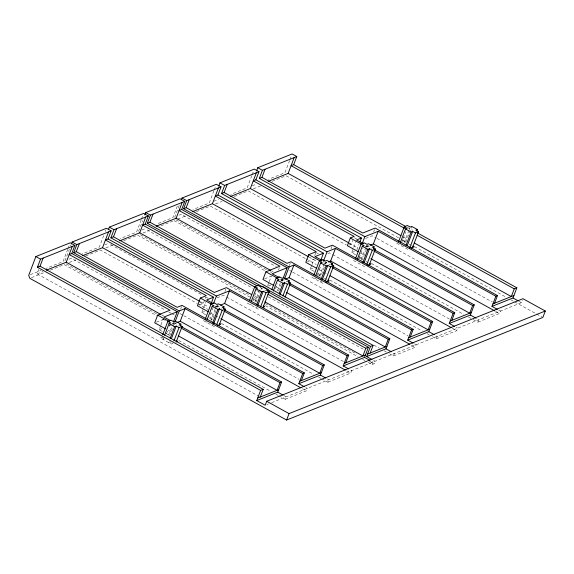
<?xml version="1.0" encoding="UTF-8"?>
<svg xmlns="http://www.w3.org/2000/svg" width="574" height="574" viewBox="0 0 574 574"><rect width="100%" height="100%" fill="white"/><g stroke="black" fill="none" stroke-linecap="round" stroke-linejoin="round"><path stroke-width="0.43" stroke-dasharray="2.87 2.15" d="M259.498 396.612L37.102 273.891L38.867 269.278M67.718 249.331L63.04 261.579L45.87 268.453M68.026 248.513L69.59 244.438M64.977 260.804L69.339 249.374M70.58 246.11L71.205 244.481M103.679 235.627L99.316 247.057L82.147 253.93M105.236 231.544L105.86 229.916M141.182 219.921L136.504 232.169L120.153 238.712M141.491 219.11L143.048 215.028M138.578 231.336L142.632 220.725M177.287 206.159L172.925 217.589L156.573 224.133M179.217 205.384L174.855 216.814L175.687 219.067M162.263 331.428L159.127 329.698L160.634 325.752M160.935 324.956L163.045 319.431M213.872 190.826L209.194 203.067L192.842 209.61M214.181 190.008L215.738 185.926M163.647 337.742L163.009 339.406L164.573 338.782L161.775 337.232L160.211 337.864L171.418 344.041L172.975 343.417L170.177 341.874L168.613 342.499L169.251 340.834M166.482 333.788L168.067 329.627M169.337 326.305L169.976 324.64M168.648 335.037L172.458 325.049M172.781 324.217L173.413 322.552M169.574 336.077L174.654 322.76M180.53 309.243L181.707 306.164M251.814 175.637L247.136 187.877L230.784 194.421M252.122 174.819L253.679 170.736M198.898 305.146L203.368 303.359L205.714 297.203M205.722 314.774L201.804 312.615L203.311 308.661M203.612 307.872L205.729 302.347M210.278 314.846L212.818 308.188M214.985 309.436L210.859 320.256L212.416 319.625L215.91 310.477M215.3 308.604L216.577 305.275M217.18 307.147L218.45 303.818M224.922 291.47L225.804 289.16M289.612 160.498L284.941 172.745L268.589 179.289M289.927 159.687L291.484 155.604M252.847 300.625L254.433 296.464M254.748 295.632L256.341 291.47M255.014 301.874L260.417 287.725M260.704 290.43L256.255 302.075L253.457 300.532M261.019 289.597L261.658 287.933M267.671 285.579L268.876 282.415M269.177 281.626L271.287 276.101M278.44 270.045L279.323 267.735M275.52 288.729L277.421 283.735M277.371 290.81L281.82 279.158M282.96 278.785L282.358 280.363L280.004 279.064M278.612 291.011L281.152 284.36M282.422 281.03L283.061 279.366M289.396 265.654L290.279 263.351M314.717 255.523L315.894 252.445M314.129 271.373L310.211 269.213L311.718 265.267M312.019 264.478L314.129 258.953M317.092 275.613L318.993 270.619M319.316 269.787L320.902 265.626M319.575 276.022L324.977 261.88M330.954 249.023L332.425 245.177M324.317 267.082L320.816 276.23L318.018 274.688M325.587 263.753L326.219 262.088M278.986 395.83L285.249 399.289L286.189 396.821L283.886 395.543M348.892 245.098L351.188 244.18L352.658 240.334M355.679 254.741L351.762 252.582L356.289 240.736M356.87 249.862L358.987 244.337M285.249 399.289L306.351 390.844L307.291 388.376L305.755 387.522M359.102 258.085L362.912 248.104M361.268 259.333L365.717 247.688M366.033 246.856L366.671 245.191M360.946 260.166L362.51 259.541L367.912 245.399M373.681 231.918L374.564 229.607M321.662 378.747L327.926 382.205L328.873 379.737L327.331 378.883M327.926 382.205L350.743 373.071L351.683 370.603L349.372 369.326M401.994 241.625L402.941 239.128M403.264 238.296L405.804 231.638M408.925 230.389L404.161 242.867L405.718 242.242L411.759 226.436M409.24 229.557L409.879 227.892M368.142 362.373L372.06 364.533L373.007 362.065L370.696 360.795M372.06 364.533L374.133 363.708L375.08 361.233L373.545 360.386M389.574 353.799L393.484 355.959L394.431 353.491L392.121 352.214M393.484 355.959L415.217 347.263L416.164 344.787L413.854 343.517M432.416 336.644L436.333 338.811L437.273 336.335L434.963 335.065M436.333 338.811L456.775 330.624L457.715 328.156L456.179 327.302M473.184 319.582L477.884 322.172L478.831 319.704L476.52 318.427M477.884 322.172L499.502 313.519L500.442 311.051L498.139 309.773M271.66 402.639L521.436 302.642L522.34 300.274M30.336 274.666L40.962 270.411M69.059 259.168L72.331 257.855M104.619 244.933L108.708 243.297M141.85 230.023L145.94 228.387M178.945 215.178L182.216 213.865M213.614 201.295L218.522 199.336M252.23 185.84L256.32 184.204M37.102 273.891L42.928 271.559M31.448 277.673L43.71 272.765M50.254 270.146L63.334 264.908M69.361 262.497L75.897 259.878M85.713 255.954L100.428 250.063L196.975 303.337M105.731 247.939L112.274 245.32M123.719 240.736L136.799 235.498M142.962 233.03L149.505 230.411M160.95 225.833L173.219 220.918M177.603 219.168L185.782 215.896M196.408 211.634L210.306 206.073L305.289 258.479M215.544 203.978L222.088 201.359M234.35 196.452L248.248 190.884L346.366 245.026M253.342 188.846L260.704 185.897M272.155 181.312L286.053 175.752L398.794 237.959M156.379 322.165L163.798 319.201M217.037 297.884L223.451 295.316L225.804 296.615M264.614 278.835L271.208 276.202M307.463 261.687L313.246 259.369M327.833 253.529L329.483 252.869L331.837 254.167M365.616 238.404L372.21 235.763L376.135 237.923M159.127 329.698L162.27 328.443M169.337 325.609L171.691 324.669M176.067 322.911L174.41 323.578L172.839 322.717M201.804 312.615L204.889 311.373M215.666 307.061L218.924 305.763M268.151 286.053L271.308 284.79M310.211 269.213L313.275 267.986M325.293 263.179L326.821 262.562M351.762 252.582L354.969 251.297M366.312 246.755L369.455 245.5M358.147 258.623L359.711 257.999L362.51 259.541M206.174 322.129L207.731 321.505M250.013 304.579L251.577 303.955M314.574 278.734L316.138 278.103M211.777 325.221L213.334 324.597M255.617 307.671L257.174 307.047M320.177 281.82L321.741 281.195M266.817 404.577L268.431 403.931M407.224 227.318L412.706 230.339M403.249 236.918L407.167 239.078M519.133 301.372L521.436 302.642M402.704 240.119L405.84 241.848M414.45 246.598L506.053 297.145M510.745 299.736L513.881 301.465M514.663 301.895L535.8 313.562M536.582 313.992L542.064 317.02M402.919 240.7L405.718 242.242M409.219 244.172L411.321 245.335M396.677 243.197L407.884 249.381M376.917 238.361L492.191 301.967M495.584 311.359L499.502 313.519M354.38 237.693L356.719 238.985M366.786 245.572L371.493 248.169M364.418 245.801L367.554 247.538M349.623 243.319L351.188 244.18M349.042 243.204L357.674 247.968M360.694 253.062L364.619 255.229M359.597 256.901L362.732 258.63M371.349 263.387L463.785 314.394M468.484 316.984L472.402 319.144M366.011 261.471L368.113 262.634M353.462 260.496L364.669 266.68M332.619 254.598L450.246 319.503M315.793 252.395L318.922 254.117M452.075 328.034L456.775 330.624M324.446 261.773L329.935 264.808M323.65 262.87L326.003 264.169M308.884 257.037L317.522 261.801M306.071 258.91L316.274 264.542M319.144 269.701L323.062 271.868M323.844 272.298L326.197 273.597M318.046 273.54L321.175 275.269M329.792 280.019L422.227 331.026M426.934 333.623L429.28 334.915M324.324 278.16L326.419 279.323M311.775 277.185L322.983 283.369M289.497 270.368L291.85 271.667M292.632 272.098L407.906 335.704M183.257 215.386L276.288 266.716M411.3 345.096L415.217 347.263M271.502 270.871L273.066 271.732M175.967 219.82L267.018 270.06M270.16 271.796L271.732 272.664M281.604 278.928L287.093 281.956M174.037 220.595L265.088 270.835M280.019 279.588L284.726 282.186M276.295 286.849L279.438 288.586M373.904 345.153L379.385 348.181M384.085 350.771L386.438 352.07M260.359 287.603L265.841 290.631M146.98 229.909L252.696 288.241M256.614 290.401L260.531 292.561M268.359 296.88L363.894 349.595M254.82 296.342L257.948 298.064M140.479 234.773L250.25 295.345M254.174 297.511L257.31 299.241M265.145 303.567L299.65 322.602M300.432 323.033L307.492 326.929M308.274 327.359L356.885 354.187M369.434 361.111L374.133 363.708M137.617 235.175L249.747 297.045M253.665 299.205L256.8 300.934M265.425 305.698L357.946 356.748M362.653 359.346L365.007 360.644M247.215 303.029L258.415 309.214M226.587 297.045L343.431 361.52M346.825 370.912L350.743 373.071M110.567 244.481L202.816 295.388M205.944 297.117L208.29 298.408M216.828 305.605L221.535 308.202M214.461 305.834L218.378 308.001M200.24 301.63L203.368 303.359M199.824 302.197L208.455 306.961M197.757 303.768L207.967 309.4M210.737 313.095L214.662 315.262M215.444 315.693L217.797 316.992M209.639 316.934L212.775 318.663M221.392 323.42L313.827 374.427M318.527 377.018L320.88 378.316M209.618 318.082L212.416 319.625M203.368 320.579L214.576 326.764M179.841 313.519L182.984 315.248M183.766 315.686L299.032 379.292M73.379 259.376L165.628 310.276M168.756 312.005L171.884 313.727M172.666 314.157L174.223 315.018M302.433 388.684L306.351 390.844M161.617 314.861L163.963 316.152M174.152 322.688L178.858 325.286M66.089 263.81L157.14 314.05M171.784 322.925L175.701 325.085M64.152 264.585L156.781 315.693M163.059 319.158L165.412 320.457M168.06 330.186L171.196 331.916M166.18 333.587L170.098 335.747M178.715 340.504L270.368 391.081M275.85 394.101L278.196 395.4"/><path stroke-width="0.86" d="M165.707 328.888L154.729 322.825L157.663 315.133L170.033 310.182L69.181 254.533L71.779 253.493L74.878 245.378L70.207 242.802L35.868 256.549L28.7 275.326L29.812 278.333L286.605 420.032L542.846 317.451L545.3 311.029L522.95 298.695L266.709 401.269L265.202 405.222L256.736 400.552L260.618 390.392L263.222 389.351L40.044 266.2L37.439 267.24L260.618 390.392M37.439 267.24L40.539 259.125L74.878 245.378M40.044 266.2L43.136 258.085M71.52 243.663L72.145 242.027L106.484 228.28L111.155 230.856L108.055 238.971L105.451 240.011L206.303 295.66L200.348 298.049L197.406 305.741L208.384 311.797M46.257 270.225L66.24 262.232L72.281 246.418M73.709 252.718L76.313 251.677L177.165 307.327L182.001 305.397L304.328 372.892L302.713 373.538L185.05 308.618L179.232 310.943L73.709 252.718L76.808 244.603L111.155 230.856M76.313 251.677L79.413 243.563M108.4 229.593L109.333 227.139L143.672 213.392L148.343 215.968L145.244 224.082L142.646 225.123L255.408 287.352M82.534 255.71L102.516 247.71L108.551 231.896M110.904 237.83L113.501 236.789L214.353 292.439L226.393 287.624L348.719 355.119L347.105 355.772L229.442 290.846L216.42 296.055L110.904 237.83L114.004 229.715L148.343 215.968M113.501 236.789L116.601 228.674M144.813 215.013L145.746 212.559L180.093 198.812L184.763 201.388L181.664 209.503L179.059 210.55L279.911 266.192L265.906 271.803L262.964 279.495L273.949 285.551M119.722 240.822L139.704 232.822L145.739 217.008M265.568 288.5L147.317 223.257L150.417 215.142L184.763 201.388M147.317 223.257L149.922 222.21L153.021 214.095M181.398 199.673L182.023 198.044L216.362 184.29L221.033 186.873L217.933 194.988L215.336 196.028L316.181 251.677L308.747 254.648L305.813 262.347L316.791 268.402M156.142 226.242L176.125 218.242L182.159 202.435M183.594 208.735L186.191 207.688L287.043 263.337L290.867 261.809L413.194 329.311L411.58 329.957L293.924 265.03L289.109 266.96L183.594 208.735L186.694 200.62L221.033 186.873M186.191 207.688L189.291 199.573M218.716 186.119L219.964 182.855L254.304 169.108L258.974 171.683L255.875 179.798L253.278 180.839L354.122 236.488L350.305 238.016L347.363 245.708L358.341 251.771M192.412 211.72L212.394 203.72L218.429 187.913M162.722 334.742L167.809 321.426L170.93 320.177L173.728 321.72L175.292 321.096L180.896 324.188L180.258 325.853M164.602 335.245L169.05 323.6L170.607 322.975L167.809 321.426M221.535 193.546L224.133 192.505L324.984 248.147L332.425 245.177L454.751 312.672L453.137 313.318L335.474 248.399L327.051 251.771L221.535 193.546L224.635 185.431L258.974 171.683M173.384 321.985L177.301 311.718L71.779 253.493M224.133 192.505L227.232 184.39M175.013 322L179.232 310.943M170.205 338.337L174.654 326.692L176.211 326.068L179.016 327.611L182.137 326.362L179.332 324.812L180.896 324.188M171.447 338.545L176.211 326.068M176.9 322.581L180.229 321.253L185.05 308.618M173.929 340.92L179.016 327.611M176.096 342.169L182.137 326.362M256.521 170.987L257.762 167.723L292.109 153.968L296.78 156.544L293.68 164.659L291.075 165.707L404.62 228.359M230.353 196.53L250.336 188.53L256.37 172.724M205.248 319.122L210.967 304.148L214.088 302.9L216.893 304.442L218.45 303.818L224.054 306.911L223.422 308.575M211.462 302.728L213.571 297.196L108.055 238.971M259.333 178.414L261.938 177.366L362.79 233.015L375.152 228.072L497.479 295.567L495.864 296.213L378.201 231.293L364.856 236.639L259.333 178.414L262.433 170.299L296.78 156.544M207.128 319.632L212.208 306.322L213.772 305.698L210.967 304.148M213.707 303.165L216.42 296.055M261.938 177.366L265.037 169.251M212.732 322.724L217.811 309.415L219.376 308.783L222.174 310.333L225.295 309.085L222.497 307.535L224.054 306.911M213.657 323.765L219.376 308.783M220.552 305.11L224.621 303.481L229.442 290.846M216.771 324.475L222.174 310.333M219.261 324.891L225.295 309.085M268.158 181.398L288.141 173.398L294.175 157.592M249.41 300.74L254.806 286.598L257.934 285.35L260.732 286.892L262.296 286.268L267.893 289.361L267.262 291.025M251.283 301.25L256.047 288.772L257.611 288.141L254.806 286.598M256.887 304.342L261.651 291.857L263.215 291.233L266.013 292.783L269.134 291.535L266.336 289.985L267.893 289.361M257.812 305.382L263.215 291.233M260.61 306.925L266.013 292.783M269.134 291.535L263.1 307.341L264.664 306.717L263.258 305.942M271.76 289.676L276.209 278.031L279.33 276.783L282.135 278.325L283.692 277.701L289.296 280.794L288.665 282.458M273.317 291.018L277.45 280.198L279.014 279.574L276.209 278.031M283.262 277.995L287.179 267.728L181.664 209.503M284.589 278.799L289.109 266.96M279.244 293.278L283.054 283.291L284.618 282.666L287.416 284.216L290.537 282.96L287.739 281.418L289.296 280.794M279.847 295.151L284.618 282.666M285.091 279.273L289.095 277.665L293.924 265.03M282.968 295.861L287.416 284.216M285.135 297.11L290.537 282.96M260.28 397.043L263.222 389.351M313.971 274.896L319.374 260.754L322.495 259.505L325.293 261.048L326.857 260.424L332.461 263.516L331.822 265.181M320.744 260.316L323.456 253.213L217.933 194.988M315.844 275.405L320.615 262.921L322.172 262.296L319.374 260.754M323.435 261.242L327.051 251.771M181.994 327.015L281.612 381.99L279.997 382.636L277.055 390.327L178.256 335.812M256.736 400.552L277.73 392.15L281.612 381.99M321.131 279.33L326.211 266.013L327.776 265.389L330.574 266.939L333.702 265.683L330.897 264.14L332.461 263.516M322.373 279.531L327.776 265.389M328.357 261.952L330.653 261.034L335.474 248.399M325.178 281.081L330.574 266.939M327.661 281.497L333.702 265.683M304.213 386.675L298.832 383.705L302.713 373.538M301.386 380.584L304.328 372.892M286.605 420.032L289.059 413.61L545.3 311.029M359.891 241.97L361.398 238.023L255.875 179.798M355.665 258.207L361.06 244.065L364.181 242.809L366.987 244.359L368.544 243.735L374.148 246.827L373.516 248.492M362.144 243.742L364.856 236.639M357.222 259.548L362.302 246.232L363.866 245.607L361.06 244.065M224.671 309.931L324.288 364.899L322.674 365.545L319.74 373.244L220.933 318.721M362.825 262.634L367.905 249.324L369.469 248.7L372.268 250.242L375.389 248.994L372.591 247.451L374.148 246.827M298.832 383.705L320.407 375.066L324.288 364.899M364.067 262.842L369.469 248.7M370.237 245.184L373.38 243.928L378.201 231.293M366.865 264.392L372.268 250.242M369.355 264.801L375.389 248.994M348.605 368.903L343.223 365.932L347.105 355.772M345.778 362.818L348.719 355.119M398.557 241.74L404.275 226.766L407.397 225.51L410.195 227.06L411.759 226.436L417.363 229.528L416.724 231.193M400.43 242.25L405.517 228.933L407.074 228.309L404.275 226.766M268.187 291.922L368.422 347.234L365.825 348.274L362.883 355.966L265.001 301.953M406.033 245.335L411.113 232.025L412.677 231.401L415.476 232.944L418.604 231.695L415.798 230.152L417.363 229.528M343.223 365.932L364.54 357.394L368.422 347.234M407.275 245.543L412.677 231.401M372.002 359.539L366.621 356.569L370.495 346.402L373.1 345.361L149.922 222.21M409.757 247.925L415.476 232.944M370.165 353.053L373.1 345.361M412.562 247.509L418.604 231.695M290.229 283.685L389.846 338.653L388.232 339.306L385.298 346.997L286.491 292.475M366.621 356.569L385.965 348.82L389.846 338.653M413.086 343.094L407.698 340.124L411.58 329.957M410.259 337.003L413.194 329.311M333.078 266.537L432.696 321.505L431.074 322.15L428.139 329.842L330.122 275.757M407.698 340.124L428.814 331.672L432.696 321.505M454.637 326.455L449.255 323.485L453.137 313.318M451.81 320.371L454.751 312.672M374.628 249.898L474.246 304.866L472.632 305.519L469.69 313.21L370.89 258.687M449.255 323.485L470.364 315.033L474.246 304.866M497.364 309.35L491.983 306.38L495.864 296.213M494.544 303.266L497.479 295.567M417.406 232.936L516.858 287.811L514.254 288.851L511.319 296.55L414.213 242.967M491.983 306.38L512.977 297.978L516.858 287.811M177.301 311.718L163.949 317.063L170.227 320.529M213.571 297.196L206.633 299.98L212.904 303.438M287.179 267.728L272.191 273.733L279.251 277.629M323.456 253.213L315.033 256.578L322.093 260.474M361.398 238.023L356.59 239.946L363.651 243.842M217.697 325.515L220.818 324.267L219.419 323.492M326.104 282.121L329.225 280.873L327.826 280.098M367.791 265.432L370.912 264.176L369.512 263.409M411.006 248.133L414.127 246.877L412.728 246.11M257.683 398.083L278.67 389.681M299.772 381.236L321.354 372.598M344.163 363.464L365.487 354.926M367.561 354.093L386.912 346.352M408.645 337.648L429.754 329.196M450.195 321.017L471.311 312.565M492.923 303.911L513.917 295.502M293.68 164.659L405.66 226.45M405.517 228.933L411.113 232.025M417.154 235.275L514.254 288.851M288.141 173.398L400.903 235.62M512.977 297.978L518.358 300.948M257.762 167.723L262.433 170.299M373.38 243.928L494.802 310.929M350.305 238.016L361.283 244.072M373.825 250.996L472.632 305.519M362.302 246.232L367.905 249.324M250.336 188.53L348.841 242.888M470.364 315.033L475.753 318.003M219.964 182.855L224.635 185.431M330.653 261.034L451.286 327.596M308.747 254.648L319.725 260.711M332.274 267.635L431.074 322.15M320.615 262.921L326.211 266.013M212.394 203.72L308.554 256.779M428.814 331.672L434.195 334.642M182.023 198.044L186.694 200.62M289.095 277.665L409.736 344.235M176.125 218.242L270.72 270.44M265.906 271.803L277.665 278.297M289.432 284.783L388.232 339.306M277.45 280.198L283.054 283.291M145.746 212.559L150.417 215.142M385.965 348.82L391.353 351.79M267.132 289.368L370.495 346.402M145.244 224.082L257.224 285.874M267.936 294.261L365.825 348.274M256.047 288.772L261.651 291.857M139.704 232.822L251.685 294.613M364.54 357.394L369.929 360.372M109.333 227.139L114.004 229.715M224.621 303.481L345.254 370.043M200.348 298.049L211.325 304.105M223.867 311.029L322.674 365.545M212.208 306.322L217.811 309.415M102.516 247.71L199.458 301.199M320.407 375.066L325.795 378.036M72.145 242.027L76.808 244.603M180.229 321.253L300.862 387.816M66.24 262.232L160.835 314.43M157.663 315.133L169.43 321.627M181.19 328.113L279.997 382.636M169.05 323.6L174.654 326.692M35.868 256.549L40.539 259.125M277.73 392.15L283.118 395.12M176.261 340.769L177.66 341.544M266.709 401.269L289.059 413.61"/></g></svg>
